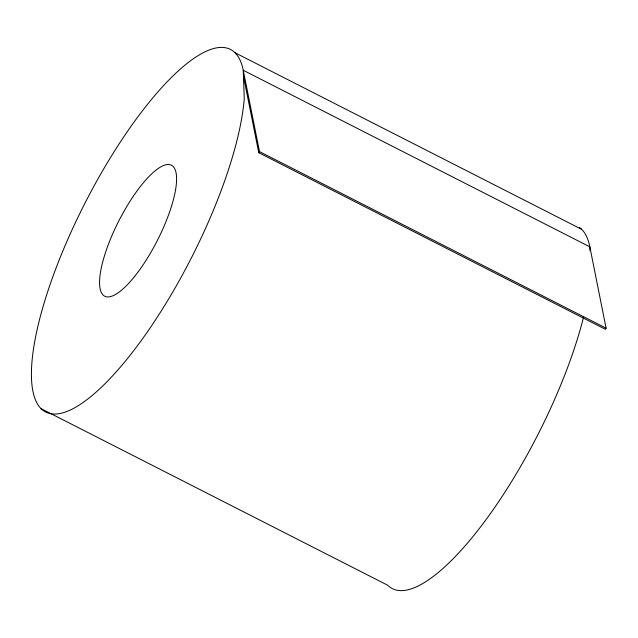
<?xml version="1.0" encoding="UTF-8"?>
<svg xmlns="http://www.w3.org/2000/svg" width="638" height="638" viewBox="0 0 638 638"><rect width="100%" height="100%" fill="white"/><g stroke="black" fill="none" stroke-linecap="round" stroke-linejoin="round"><path stroke-width="0.96" d="M258.773 152.713L259.499 151.605L243.245 70.268A203.49 59.836 -63 0 0 77.565 218.1A203.49 59.836 -63 0 0 84.056 401.804A203.49 59.836 -63 0 0 244.25 98.699L243.245 70.268L589.847 246.85L606.1 328.179L605.366 329.296L258.773 152.713L243.453 76.066M235.079 52.771L581.673 229.353M259.499 151.605L606.1 328.179M41.079 408.647L387.681 585.229A203.49 59.836 -63 0 0 487.025 518.271A203.49 59.836 -63 0 0 583.531 317.182M589.983 250.71L589.847 246.85A203.49 59.836 -63 0 0 579.4 227.407M134.435 276.653A73.482 21.604 -63 0 0 173.105 166.454A73.482 21.604 -63 0 0 106.698 249.019A73.482 21.604 -63 0 0 134.435 276.653"/></g></svg>
